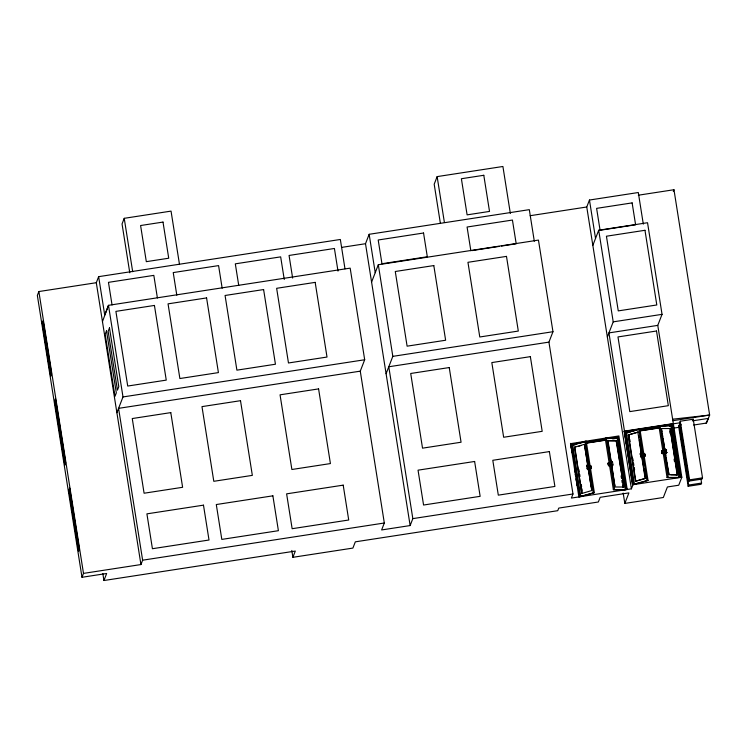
<?xml version="1.0" encoding="UTF-8"?>
<svg xmlns="http://www.w3.org/2000/svg" width="747" height="747" viewBox="0 0 747 747"><rect width="100%" height="100%" fill="white"/><g stroke="black" fill="none" stroke-linecap="round" stroke-linejoin="round"><path stroke-width="1.12" d="M610.757 462.178C612.68 458.471 614.071 468.341 611.27 465.418M664.923 453.224C668.546 455.427 665.138 445.838 664.438 449.955M102.46 321.612L108.483 305.327L350.175 268.136L364.685 359.755L360.269 371.156L384.322 523.003L381.633 529.95L410.14 525.561L412.83 518.623L388.785 366.768L548.933 342.126L552.967 331.715L538.456 240.095L378.309 264.737L371.586 282.095M344.983 268.817L340.343 239.47L98.641 276.661L96.298 282.711L38.863 291.545L37.35 295.438L81.993 577.282L106.653 573.491L103.936 580.512L295.308 551.071L292.889 557.309L352.901 548.083L355.32 541.836L557.748 510.687L558.756 508.091L598.366 501.993L600.177 497.315L628.899 492.899L624.828 503.422L663.336 497.493L667.407 486.969L678.734 485.223L681.824 477.23L657.771 325.384L662.047 314.347L647.537 222.727L598.702 230.244L592.838 245.371M179.504 264.503L171.044 211.112L124.226 218.32L122.05 223.951L129.782 272.804M116.887 412.699L122.994 396.937L108.483 305.327L104.72 315.038L98.641 276.661M81.993 577.282L83.496 573.388L38.863 291.545M83.496 573.388L140.94 564.555L142.63 560.194L118.577 408.348L360.269 371.156M410.14 525.561L365.507 243.718L369.149 234.297L529.306 209.655L534.31 241.262M510.35 213.474L502.908 166.488L437.135 176.609L434.194 184.22L440.356 223.185M386.096 373.715L392.819 356.356L378.309 264.737M548.933 342.126L572.977 493.982L571.399 498.072L631.402 488.837L586.759 206.994L589.458 200.037L638.302 192.521L643.307 224.128M607.348 336.99L613.212 321.854L598.702 230.244M570.447 443.681L618.889 435.94L627.219 489.556M580.849 496.634L572.781 445.063L585.116 441.374L586.208 441.262L594.351 492.647L579.952 496.596L571.66 444.25L584.126 442.271M673.308 191.419L673.962 189.729L638.34 195.21M578.888 496.988L570.559 443.373M579.849 496.839L571.679 444.185M618.049 437.116L607.89 438.62M681.824 477.23L632.569 484.766L624.249 431.15L672.571 423.708L680.9 477.333L672.571 423.708M633.633 484.373L625.342 432.027L636.677 430.225M625.304 489.789L617.237 438.228L605.238 438.33L613.38 489.715L624.24 489.845L627.331 489.248M626.247 489.705L618.077 437.051M632.569 484.766L624.249 431.15M631.402 488.837L632.98 484.747L632.616 482.45M633.54 484.616L625.36 431.962M634.53 484.411L626.462 432.84L639.89 429.03L648.032 480.414L632.69 484.458M680.265 421.224L679.789 422.457L689.079 481.077L702.04 479.079L702.516 477.847L693.235 419.226L680.265 421.224L689.556 479.845L689.079 481.077M681.301 424.828L679.135 425.164L678.659 426.397L688.146 486.288L701.106 484.289L701.582 483.057L701.041 479.602M692.758 420.458L693.235 419.226M678.986 477.566L670.918 425.995L658.919 426.107L667.062 477.492L677.921 477.613L681.021 477.025M688.146 486.288L688.622 485.055L679.135 425.164M706.111 423.119L708.343 418.413L692.329 420.878M588.711 468.901C587.338 472.459 585.415 462.477 588.244 465.661M641.972 453.41C639.03 450.665 640.991 460.189 642.439 456.65M586.937 466.147L586.731 466.184M640.104 453.971L640.655 453.887L640.02 453.961M641.019 456.445L640.44 456.566L641.057 456.417M586.208 441.262L572.781 445.063L576.198 444.54M574.826 447.201L581.876 493.468L574.555 447.22L584.425 444.325L588.178 468.005M578.85 446.155L580.979 445.52M638.862 429.338L626.462 432.84L629.88 432.308M628.236 434.997L638.106 432.093L628.236 434.997L635.566 481.245L645.436 478.341L643.821 468.192M589.775 465.745L590.634 465.652L591.157 468.444L591.036 465.923L591.073 468.621L590.289 468.957M643.456 453.522C645.091 452.421 645.679 456.828 643.97 456.725M581.876 493.468L591.745 490.564L584.425 444.325M580.914 496.447L594.351 492.647M635.566 481.245L645.978 478.285M634.595 484.224L648.032 480.414M612.549 462.206L612.325 462.244M586.965 468.761L587.133 468.714M669.779 426.229L670.918 425.995M661.394 428.517L669.004 474.7L677.445 474.803L670.124 428.554L661.394 428.517L661.926 431.897M607.713 440.739L616.443 440.777L623.764 487.025L616.154 440.842L607.713 440.739L611.102 462.169M670.124 428.554L677.165 474.859L670.825 474.784M609.515 465.997L608.749 465.829L608.301 463.103L610.01 462.748M609.122 463.56L608.553 463.672L608.805 465.278M662.496 453.055L663.065 452.934M663.196 453.774L662.393 453.438L664.102 453.093M669.004 474.7L667.463 466.866M676.306 475.036L677.445 474.803M667.062 477.492L679.06 477.38M613.38 489.715L625.379 489.612M530.155 215.706L586.759 206.994M341.556 247.406L365.507 243.718M471.973 250.6L499.183 246.407M501.452 246.062L516.196 243.793L512.433 220.048L467.08 227.023L470.843 250.777M122.994 396.937L364.685 359.755M613.212 321.854L662.047 314.347M392.819 356.356L552.967 331.715M657.771 325.384L608.936 332.901L624.781 432.98M672.87 420.71L709.65 415.052L673.962 189.729M624.128 431.458L627.583 430.926M629.88 430.571L679.742 422.821M640.048 429.758L659.312 426.742M662.71 426.22L671.758 424.828L680.031 477.23M640.142 430.73L659.526 427.751M640.067 430.916L659.452 427.938M673.187 428.18L678.864 427.312M693.627 425.034L706.55 423.045L709.65 415.052L672.636 419.198M586.367 441.991L605.63 438.965M573.845 444.082L571.586 444.437L573.827 444.148M590.821 441.477L593.09 441.122M590.802 441.533L593.062 441.188M586.46 442.962L605.836 439.983M612.68 438.928L617.237 438.228L605.238 438.33M586.386 443.148L605.77 440.16M142.63 560.194L384.322 523.003M412.83 518.623L572.977 493.982M579.009 496.69L579.971 496.54M689.556 479.845L702.516 477.847M688.622 485.055L701.582 483.057M574.555 447.22L575.648 447.117M643.139 456.314C647.686 458.191 642.98 449.283 644.838 456.212M589.448 468.546L591.092 468.378M612.895 464.727L612.97 464.821M658.919 426.107L664.354 426.163M662.692 450.562L661.982 450.712L662.393 453.438M661.917 453.205L664.111 453.233M661.973 453.513L661.861 450.964L661.973 453.513L664.242 453.597M609.001 462.785L608.301 463.103M623.764 487.025L615.033 486.988L607.993 440.683M672.384 429.618L672.72 431.962M676.894 458.07L677.249 460.348M669.629 430.982L669.984 433.241M674.093 459.181L674.448 461.441M662.281 434.156L662.645 436.407M663 438.666L665.68 455.586M666.035 457.836L666.399 460.096M666.754 462.356L667.108 464.606M660.068 425.874L668.201 477.258M638.797 429.142L646.939 480.526M638.648 435.482L639.002 437.733M639.357 439.992L643.466 465.932M637.835 432.121L645.156 478.369M629.058 434.913L629.413 437.172M629.768 439.423L630.132 441.682M632.812 458.602L633.167 460.862M633.521 463.112L633.886 465.372M634.24 467.622L634.595 469.882M628.507 434.969L635.837 481.217M589.458 200.037L595.536 238.414M625.332 436.435L627.153 447.939M627.517 450.236L627.882 452.533M628.246 454.839L628.61 457.136M628.974 459.442L629.338 461.739M629.702 464.036L630.066 466.343M630.431 468.64L630.795 470.946M631.159 473.243L631.523 475.54M621.121 475.923L621.476 478.173M621.84 480.433L622.195 482.693M622.55 484.943L622.905 487.203M623.185 493.095L624.828 503.422M611.457 464.429L614.856 485.858M606.377 438.097L614.52 489.481M608.88 463.476L609.02 465.269L608.74 463.504M590.485 466.455L590.737 468.061M585.116 441.374L593.258 492.759M588.533 470.265L590.494 482.674M590.858 484.924L591.213 487.184M578.944 469.704L579.308 471.955M579.663 474.214L580.017 476.465M581.269 484.364L581.624 486.624M581.988 488.874L582.343 491.134M570.801 445.95L571.166 448.219M571.52 450.488L571.885 452.757M574.574 469.77L574.938 472.039M575.293 474.308L575.657 476.577M576.012 478.846L576.376 481.115M576.731 483.384L577.095 485.653M437.135 176.609L444.4 222.447M369.149 234.297L375.227 272.674M337.999 271.096L334.413 248.48L289.061 255.455L292.637 278.071M284.252 279.481L280.667 256.865L235.314 263.84L238.723 285.326M291.806 550.436L292.889 557.309M222.167 288.221L218.582 265.605L173.229 272.58L176.806 295.196M157.402 297.988L153.826 275.372L108.464 282.347L112.05 304.963M124.226 218.32L132.686 271.712M96.298 282.711L140.94 564.555M102.843 573.631L103.936 580.512M611.746 461.478L611.952 461.954L611.746 461.478M587.553 469.191L587.74 469.63L587.553 469.191M641.234 456.959L641.421 457.407L641.234 456.959M612.335 465.269L612.605 465.801L612.353 465.222M666.025 453.046L666.296 453.569L666.044 452.99M586.927 465.26L587.17 465.773L586.955 465.204M640.609 453.037L640.861 453.541L640.674 452.934M607.909 463.289L608.581 465.755L607.927 463.252M43.158 320.874L42.28 323.115L50.703 376.301L51.58 374.051L43.158 320.874M55.502 398.674L54.671 400.822L64.858 465.148L65.689 463L55.502 398.674M106.504 330.828L105.168 334.273L114.991 396.312L116.327 392.866L106.504 330.828M109.482 327.905L108.138 331.369L117.447 390.149L118.792 386.675L109.482 327.905M69.648 488.183L68.883 490.163L78.575 551.314L79.331 549.334L69.648 488.183M665.941 450.002L666.567 449.871L665.941 450.002M666.371 452.523L666.968 452.477L666.371 452.523M163.005 222.083L140.595 225.529L146.319 261.665L168.729 258.219L163.005 222.083M483.795 175.284L461.385 178.729L467.108 214.865L489.518 211.42L483.795 175.284M423.549 233.008L378.197 239.992L381.96 263.738L427.312 256.753L423.549 233.008M632.13 202.895L596.61 208.366L600.074 230.244L635.594 224.782L632.13 202.895M154.433 305.439L115.897 311.368L127.718 386.05L166.254 380.12L154.433 305.439M644.969 230.291L606.433 236.22L618.264 310.892L656.8 304.972L644.969 230.291M206.583 297.922L168.047 303.852L179.878 378.533L218.413 372.604L206.583 297.922M263.607 289.556L225.071 295.485L236.902 370.157L275.438 364.228L263.607 289.556M315.178 282.375L276.642 288.305L288.473 362.977L327.009 357.047L315.178 282.375M433.811 265.568L395.275 271.497L407.106 346.169L445.632 340.24L433.811 265.568M506.485 256.38L467.949 262.309L479.779 336.99L518.306 331.061L506.485 256.38M656.51 331.005L617.974 336.934L629.796 411.616L668.332 405.686L656.51 331.005M449.236 367.552L410.71 373.481L422.531 448.163L461.067 442.233L449.236 367.552M240.506 400.691L201.979 406.62L213.801 481.301L252.337 475.372L240.506 400.691M318.586 388.898L280.05 394.827L291.881 469.499L330.417 463.57L318.586 388.898M530.361 356.646L491.825 362.575L503.655 437.256L542.191 431.327L530.361 356.646M170.792 412.615L132.256 418.544L144.087 493.225L182.613 487.296L170.792 412.615M474.625 461.469L418.04 470.171L423.568 505.028L480.144 496.325L474.625 461.469M549.372 451.59L492.796 460.292L498.314 495.149L554.9 486.446L549.372 451.59M203.483 505.159L146.907 513.861L152.425 548.718L209.011 540.016L203.483 505.159M272.879 495.831L216.294 504.542L221.812 539.399L278.398 530.697L272.879 495.831M343.2 485.148L286.615 493.851L292.142 528.708L348.718 520.005L343.2 485.148"/></g></svg>
